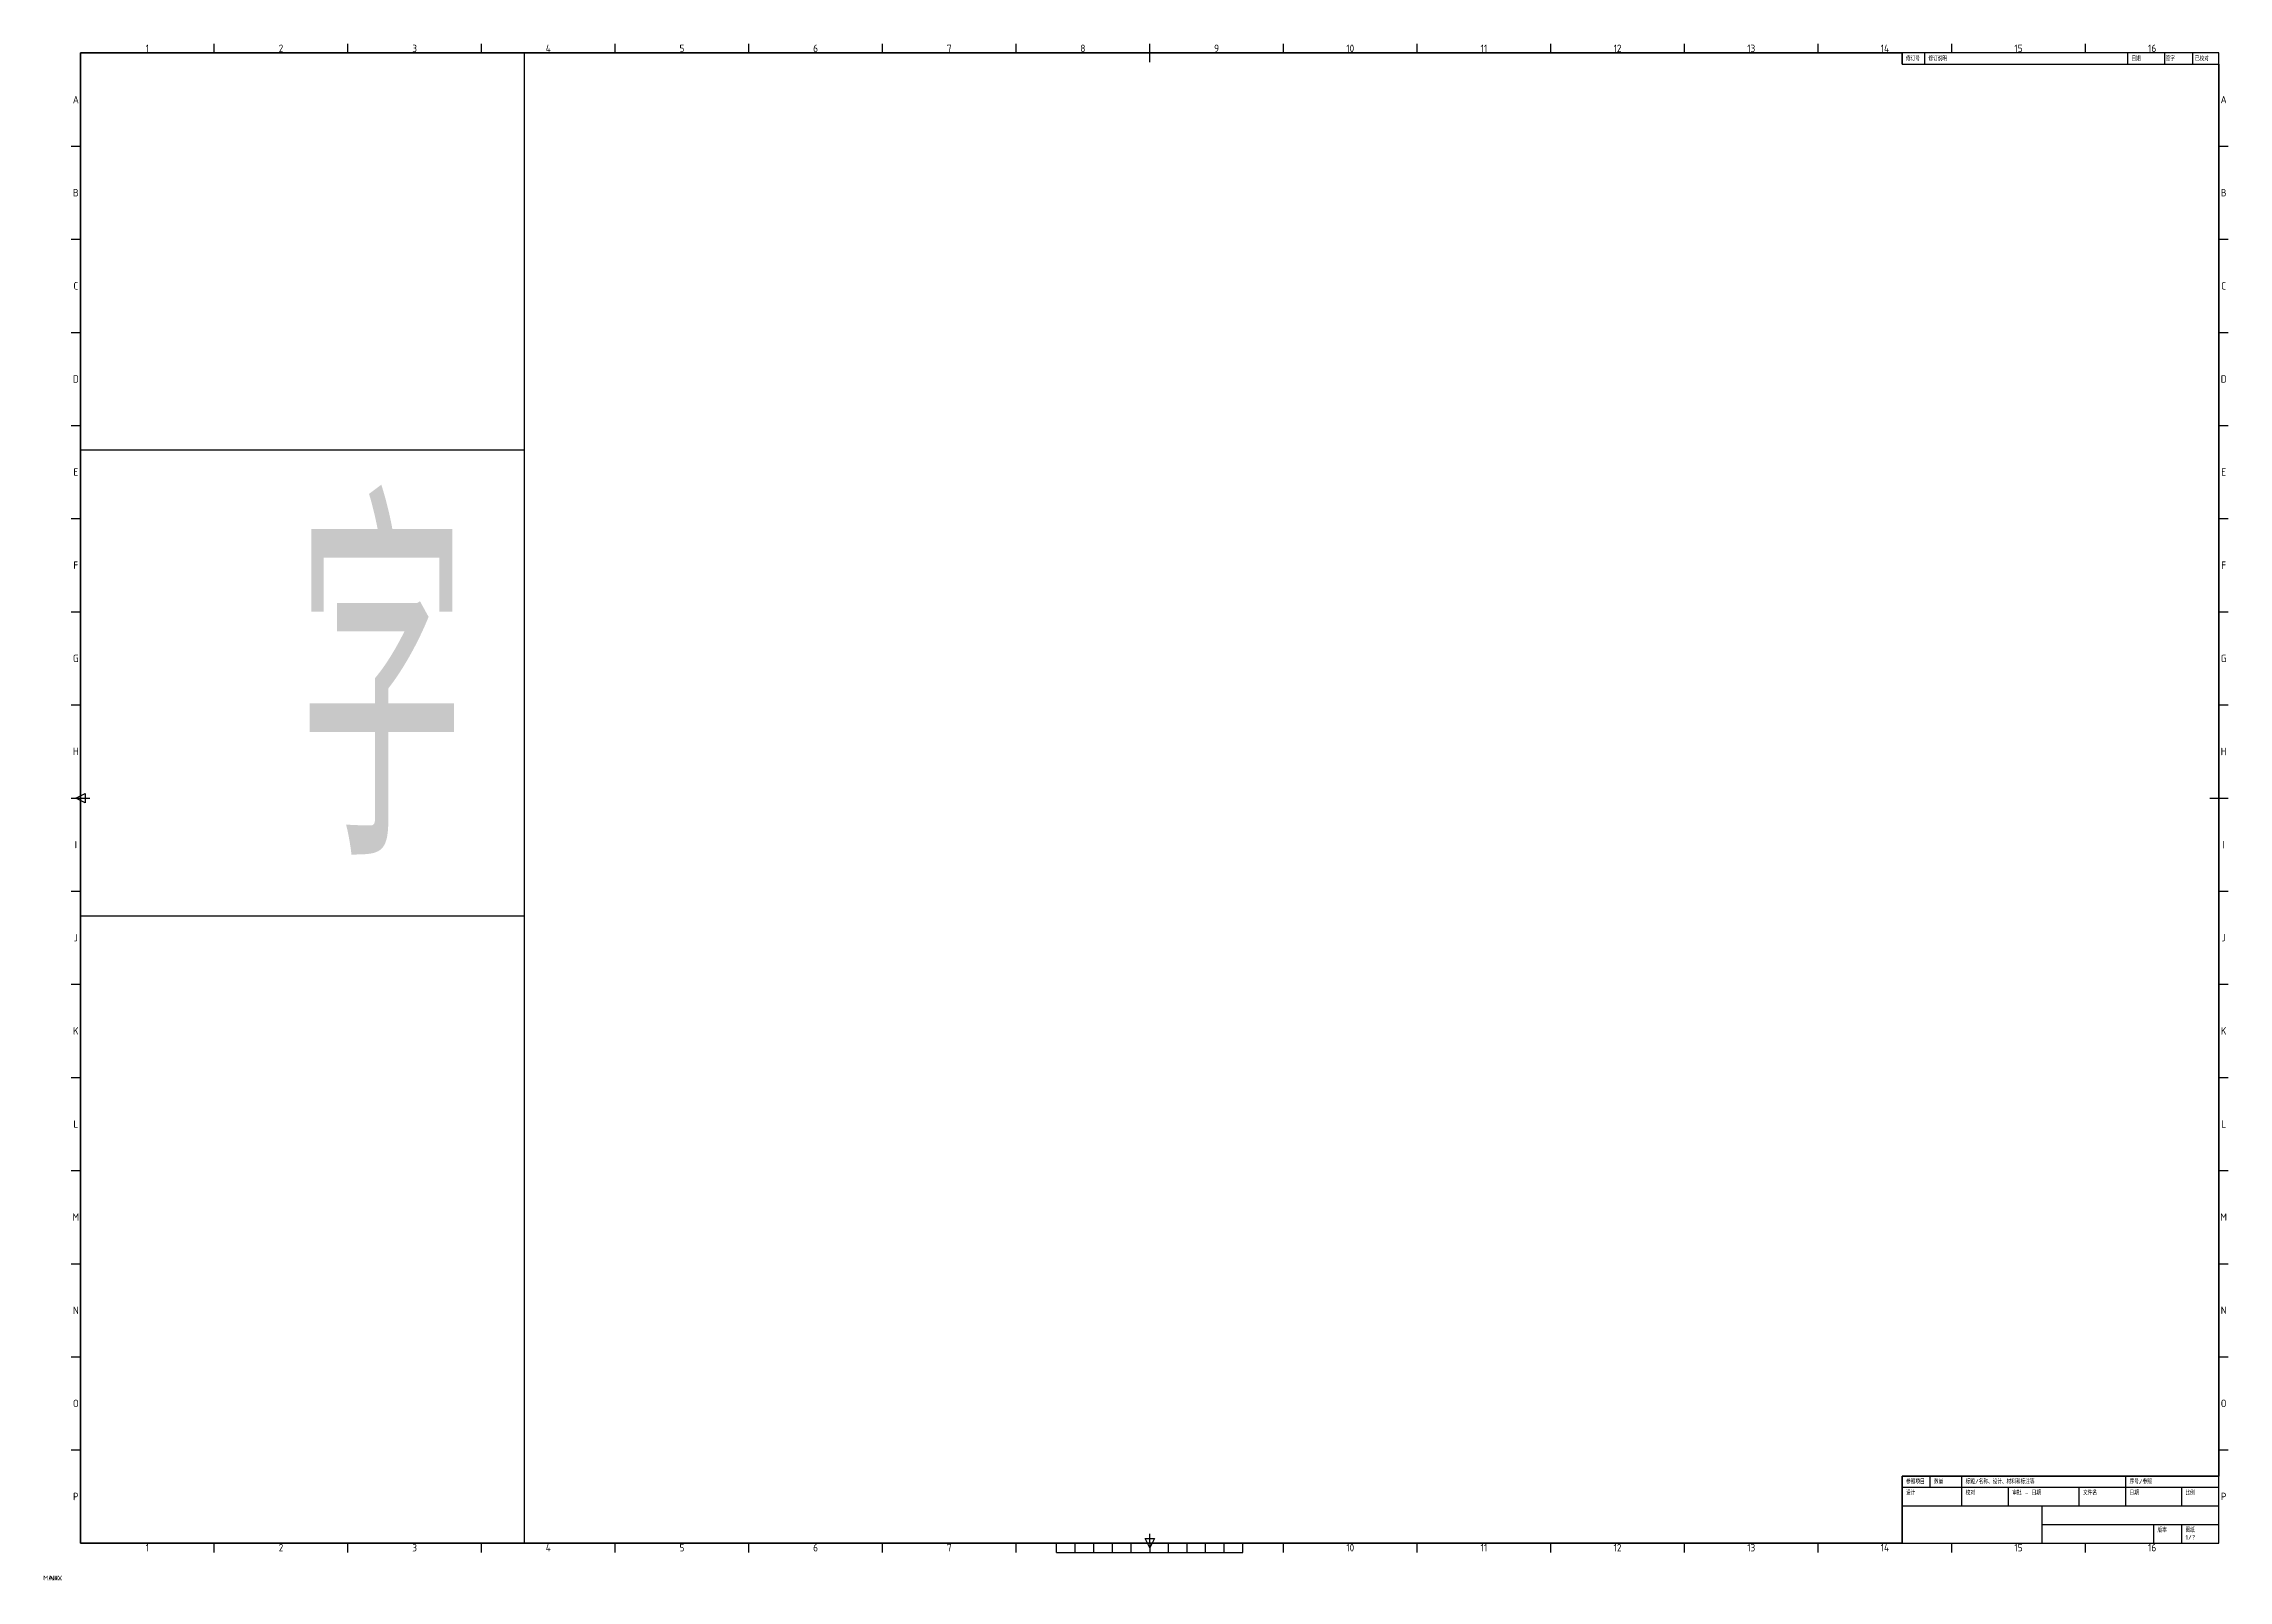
# Paper-space layout 'ISO A0 标题栏' of a CAD drawing. Header units: millimetres. Extents: x 0 to 1173, y 0 to 825.
# The model-space entities are those that its viewports show. They can reach past a viewport. Long polylines and large blocks are cut down to what shows.
import ezdxf
from ezdxf.enums import TextEntityAlignment as Align

# ---------------------------------------------------------------- set-up
doc = ezdxf.new("R2010")
doc.units = ezdxf.units.MM
for name, color, linetype in [('FRAME 025', 7, 'Continuous'), ('FRAME 050', 6, 'Continuous'), ('FRAME 070', 5, 'Continuous'), ('Title Block', 7, 'Continuous'), ('Viewport', 7, 'Continuous')]:
    doc.layers.add(name, color=color, linetype=linetype)
doc.layers.add('标注', color=1, linetype='Continuous', lineweight=30)
doc.styles.add('ISO Proportional', font='isocp.shx', dxfattribs={"bigfont": 'gbcbig.shx'})
doc.styles.add('字体5', font='gbenor.shx', dxfattribs={"width": 0.7, "height": 5, "bigfont": 'gbcbig.shx'})

# ---------------------------------------------------------------- blocks, each defined once
blk = doc.blocks.new('ISO A0 title block')
at = {"layer": 'FRAME 050'}
for p, q in [((91.75, 820), (91.75, 825)), ((163.5, 820), (163.5, 825)), ((235.25, 820), (235.25, 825)), ((307, 820), (307, 825)), ((378.75, 820), (378.75, 825)), ((450.5, 820), (450.5, 825)), ((522.25, 820), (522.25, 825)), ((594, 815), (594, 825)), ((665.75, 820), (665.75, 825)), ((737.5, 820), (737.5, 825)), ((809.25, 820), (809.25, 825)), ((881, 820), (881, 825)), ((952.75, 820), (952.75, 825)), ((1024.5, 820), (1024.5, 825)), ((1096.25, 820), (1096.25, 825)), ((15, 770), (20, 770)), ((1168, 770), (1173, 770)), ((15, 720), (20, 720)), ((1168, 720), (1173, 720)), ((15, 670), (20, 670)), ((1168, 670), (1173, 670)), ((15, 620), (20, 620)), ((1168, 620), (1173, 620)), ((15, 570), (20, 570)), ((1168, 570), (1173, 570)), ((15, 520), (20, 520)), ((1168, 520), (1173, 520)), ((15, 470), (20, 470)), ((1168, 470), (1173, 470)), ((17.5, 420), (22.5, 422.5)), ((22.5, 422.5), (22.5, 417.5)), ((15, 420), (25, 420)), ((22.5, 417.5), (17.5, 420)), ((1163, 420), (1173, 420)), ((15, 370), (20, 370)), ((1168, 370), (1173, 370)), ((15, 320), (20, 320)), ((1168, 320), (1173, 320)), ((15, 270), (20, 270)), ((1168, 270), (1173, 270)), ((15, 220), (20, 220)), ((1168, 220), (1173, 220)), ((15, 170), (20, 170)), ((1168, 170), (1173, 170)), ((15, 120), (20, 120)), ((1168, 120), (1173, 120)), ((15, 70), (20, 70)), ((1168, 70), (1173, 70)), ((594, 20), (594, 25)), ((91.75, 15), (91.75, 20)), ((163.5, 15), (163.5, 20)), ((235.25, 15), (235.25, 20)), ((307, 15), (307, 20)), ((378.75, 15), (378.75, 20)), ((450.5, 15), (450.5, 20)), ((522.25, 15), (522.25, 20)), ((544, 15), (544, 20)), ((544, 15), (644, 15)), ((554, 15), (554, 20)), ((564, 15), (564, 20)), ((574, 15), (574, 20)), ((584, 15), (584, 20)), ((594, 17.5), (591.5, 22.5)), ((591.5, 22.5), (596.5, 22.5)), ((596.5, 22.5), (594, 17.5)), ((594, 20), (594, 15)), ((604, 15), (604, 20)), ((614, 15), (614, 20)), ((624, 15), (624, 20)), ((634, 15), (634, 20)), ((644, 15), (644, 20)), ((665.75, 15), (665.75, 20)), ((737.5, 15), (737.5, 20)), ((809.25, 15), (809.25, 20)), ((881, 15), (881, 20)), ((952.75, 15), (952.75, 20)), ((1024.5, 15), (1024.5, 20)), ((1096.25, 15), (1096.25, 20))]:
    blk.add_line(p, q, dxfattribs=at)
at = {"layer": 'FRAME 070'}
for p, q in [((1168, 820), (20, 820)), ((20, 820), (20, 20)), ((998, 814), (998, 820)), ((998, 814), (1168, 814)), ((1010, 814), (1010, 820)), ((1119, 814), (1119, 820)), ((1139, 814), (1139, 820)), ((1154, 814), (1154, 820)), ((1168, 20), (1168, 820)), ((998, 56), (1168, 56)), ((998, 50), (998, 56)), ((998, 50), (1168, 50)), ((998, 20), (998, 50)), ((1013, 50), (1013, 56)), ((1030, 50), (1030, 56)), ((1030, 40), (1030, 50)), ((1055, 40), (1055, 50)), ((1093, 40), (1093, 50)), ((1118, 50), (1118, 56)), ((1118, 40), (1118, 50)), ((1148, 40), (1148, 50)), ((998, 40), (1168, 40)), ((1073, 20), (1073, 40)), ((1073, 30), (1168, 30)), ((1133, 20), (1133, 30)), ((1148, 20), (1148, 30)), ((20, 20), (1168, 20))]:
    blk.add_line(p, q, dxfattribs=at)
at = {"layer": 'FRAME 025', "style": 'ISO Proportional'}
for s, p in [('修订号', (1000, 817)), ('修订说明', (1012, 817)), ('日期', (1121, 817)), ('签字', (1139.361, 817)), ('已校对', (1155.083, 817)), ('参照项目', (1000, 53)), ('设计', (1000, 47)), ('数量', (1015, 53)), ('标题/名称、设计、材料和标注等', (1032, 53)), ('校对', (1032, 47)), ('审批 - 日期', (1057, 47)), ('文件名', (1095, 47)), ('序号/参照', (1120, 53)), ('日期', (1120, 47)), ('比例', (1150, 47)), ('版本', (1135, 27)), ('图纸', (1150, 27))]:
    blk.add_text(s, height=2.5, dxfattribs=at).set_placement(p, align=Align.MIDDLE_LEFT)
at = {"layer": 'FRAME 025', "style": 'ISO Proportional', "flags": 8}
for tag, p in [('DESIGNED_BY', (1000, 43)), ('CHECKED_BY', (1032, 43)), ('APPROVED_BY_DATE', (1057, 43)), ('FILENAME', (1095, 43)), ('DATE', (1120, 43)), ('SCALE', (1150, 43)), ('EDITION', (1135, 23)), ('SHEET', (1150, 23))]:
    blk.add_attdef(tag, text='', height=2.5, dxfattribs=at).set_placement(p, align=Align.MIDDLE_LEFT)
at = {"layer": 'FRAME 050', "style": 'ISO Proportional'}
for s, p in [('1', (55.875, 822.5)), ('2', (127.625, 822.5)), ('3', (199.375, 822.5)), ('4', (271.125, 822.5)), ('5', (342.875, 822.5)), ('6', (414.625, 822.5)), ('7', (486.375, 822.5)), ('8', (558.125, 822.5)), ('9', (629.875, 822.5)), ('10', (701.625, 822.5)), ('11', (773.375, 822.5)), ('12', (845.125, 822.5)), ('13', (916.875, 822.5)), ('14', (988.625, 822.5)), ('15', (1060.375, 822.5)), ('16', (1132.125, 822.5)), ('A', (17.5, 795)), ('A', (1170.5, 795)), ('B', (17.5, 745)), ('B', (1170.5, 745)), ('C', (17.5, 695)), ('C', (1170.5, 695)), ('D', (17.5, 645)), ('D', (1170.5, 645)), ('E', (17.5, 595)), ('E', (1170.5, 595)), ('F', (17.5, 545)), ('F', (1170.5, 545)), ('G', (17.5, 495)), ('G', (1170.5, 495)), ('H', (17.5, 445)), ('H', (1170.5, 445)), ('I', (17.5, 395)), ('I', (1170.5, 395)), ('J', (17.5, 345)), ('J', (1170.5, 345)), ('K', (17.5, 295)), ('K', (1170.5, 295)), ('L', (17.5, 245)), ('L', (1170.5, 245)), ('M', (17.5, 195)), ('M', (1170.5, 195)), ('N', (17.5, 145)), ('N', (1170.5, 145)), ('O', (17.5, 95)), ('O', (1170.5, 95)), ('P', (17.5, 45)), ('P', (1170.5, 45)), ('1', (55.875, 17.5)), ('2', (127.625, 17.5)), ('3', (199.375, 17.5)), ('4', (271.125, 17.5)), ('5', (342.875, 17.5)), ('6', (414.625, 17.5)), ('7', (486.375, 17.5)), ('10', (701.625, 17.5)), ('11', (773.375, 17.5)), ('12', (845.125, 17.5)), ('13', (916.875, 17.5)), ('14', (988.625, 17.5)), ('15', (1060.375, 17.5)), ('16', (1132.125, 17.5))]:
    blk.add_text(s, height=4, dxfattribs=at).set_placement(p, align=Align.MIDDLE)
at = {"layer": 'FRAME 050', "style": 'ISO Proportional', "flags": 8}
for tag, height, p in [('TITLE', 5, (1120.5, 35)), ('OWNER', 5, (1035.5, 30)), ('DRAWING_NUMBER', 3, (1103, 25))]:
    blk.add_attdef(tag, text='', height=height, dxfattribs=at).set_placement(p, align=Align.MIDDLE)

msp = doc.modelspace()

# ---------------------------------------------------------------- linework, layer by layer
at = {"layer": '标注'}
for p, q in [((83.48, 15500.51), (83.48, -238.9)), ((83.48, 218.87), (-253.12, 218.87)), ((83.48, 124.62), (-253.12, 124.62))]:
    msp.add_line(p, q, dxfattribs=at)

# ---------------------------------------------------------------- texts
at = {"layer": '标注', "style": '字体5', "width": 0.7}
msp.add_text('签        字', height=67.32, dxfattribs=at).set_placement((-200.64, 136.99))

psp = doc.layouts.new('ISO A0 标题栏')

# ---------------------------------------------------------------- linework, layer by layer
at = {"layer": 'Viewport'}
psp.add_lwpolyline([(20, 820), (998, 820), (998, 814), (1168, 814), (1168, 56), (998, 56), (998, 20), (20, 20)], close=True, dxfattribs=at)

# ---------------------------------------------------------------- block references
at = {"layer": 'Title Block'}
ref = psp.add_blockref('ISO A0 title block', (0, 0), dxfattribs=at)
ref.add_attrib('SHEET', '1/?', dxfattribs={"layer": 'FRAME 025', "height": 2.5, "style": 'ISO Proportional'}).set_placement((1150, 23), align=Align.MIDDLE_LEFT)

# ---------------------------------------------------------------- texts
at = {"layer": 'Title Block', "style": 'ISO Proportional', "flags": 9}
for tag, s in [('MINX', '20.0'), ('MINY', '56.0'), ('MAXX', '1168.0'), ('MAXY', '814.0')]:
    psp.add_attdef(tag, (0, 0), s, height=2.5, dxfattribs=at)

# ---------------------------------------------------------------- viewports
at = {"layer": 'Viewport'}
vp = psp.add_viewport(center=(594, 420), size=(1148, 800), view_center_point=(210, 148.5), view_height=301.4109, dxfattribs=at)
vp.dxf.flags = 0x10000  # cut along an outline
vp.dxf.clipping_boundary_handle = psp.add_lwpolyline([(20, 820), (998, 820), (998, 814), (1168, 814), (1168, 56), (998, 56), (998, 20), (20, 20)], format="xyb", close=True, dxfattribs={"invisible": 1}).dxf.handle

doc.saveas('drawing.dxf')
